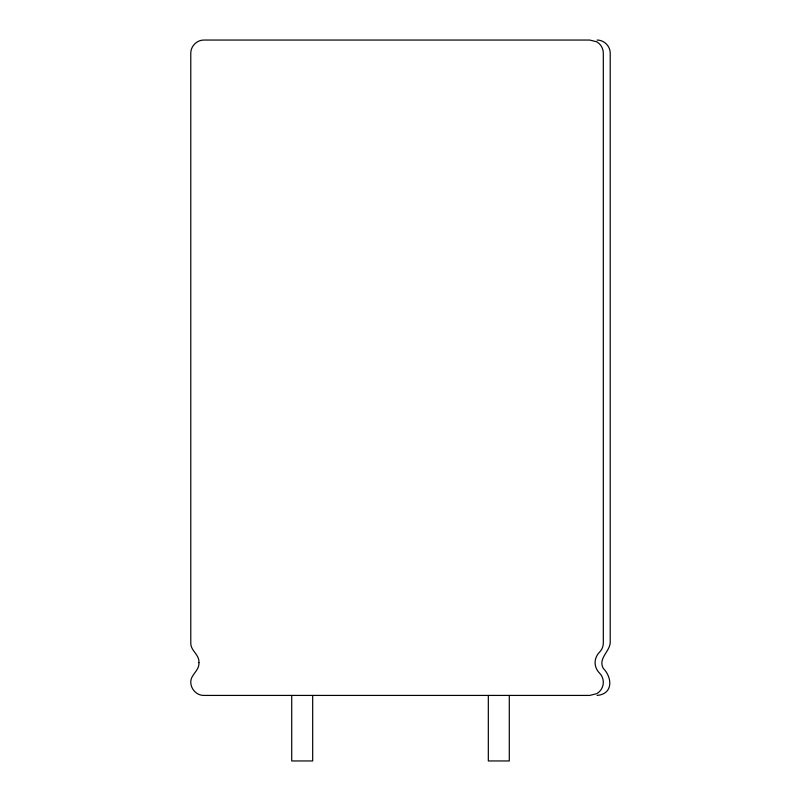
<?xml version="1.0" encoding="UTF-8"?>
<svg xmlns="http://www.w3.org/2000/svg" width="801" height="801" viewBox="0 0 801 801"><rect width="100%" height="100%" fill="white"/><g stroke="black" fill="none" stroke-linecap="round" stroke-linejoin="round"><path stroke-width="1.2" d="M597.105 695.418C613.386 694.026 612.375 677.466 603.193 668.274C598.047 658.432 609.441 651.814 610.212 642.983L610.212 53.156C610.262 46.138 604.124 40.01 597.105 40.05M509.286 695.418L509.286 760.95L488.32 760.95L488.32 695.418M312.68 695.418L312.68 760.95L291.714 760.95L291.714 695.418M198.928 662.647C199.499 669.336 193.201 673.21 191.229 678.918C188.936 686.898 195.584 695.568 203.895 695.418L589.766 695.418L596.765 693.656A13.106 13.106 0 0 0 599.478 673.04A14.698 14.698 0 0 1 596.284 668.274L595.634 666.452A13.737 13.737 0 0 1 595.634 658.843L596.284 657.02A14.698 14.698 0 0 1 599.478 652.254A13.106 13.106 0 0 0 603.313 642.983L603.313 53.156A13.106 13.106 0 0 0 596.765 41.802L589.766 40.05L203.895 40.05C196.876 40.01 190.738 46.138 190.788 53.156L190.788 642.983C190.488 650.752 199.659 654.697 198.928 662.647"/></g></svg>
